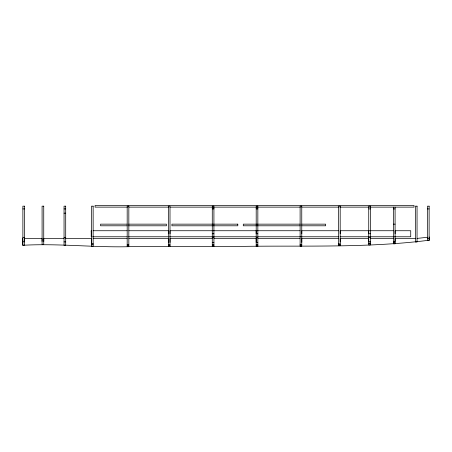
<?xml version="1.0" encoding="UTF-8"?>
<svg xmlns="http://www.w3.org/2000/svg" width="452" height="452" viewBox="0 0 452 452"><rect width="100%" height="100%" fill="white"/><g stroke="black" fill="none" stroke-linecap="round" stroke-linejoin="round"><path stroke-width="0.68" d="M429.157 236.938L429.4 240.187C365.114 248.414 299.981 245.233 235.328 246.504L134.566 246.515C97.214 248.063 59.879 243.125 22.6 245.295L22.6 238.419L22.843 241.826L24.555 241.826L24.555 238.419L42.059 238.419L42.059 241.413M427.445 237.266L417.083 238.419M127.526 207.129L95.067 207.129L95.067 205.479L414.026 205.479L414.026 207.129L339.932 207.129M128.939 207.129L168.455 207.129M169.867 207.129L300.416 207.129M301.829 207.129L338.52 207.129M212.276 208.225L213.92 208.225M256.194 208.225L257.843 208.225M22.877 208.92L24.521 208.914M64.048 208.914L65.698 208.914M212.276 208.914L213.92 208.914M256.194 208.914L257.843 208.914M368.736 208.914L370.386 208.914M393.443 208.914L395.088 208.914M427.479 208.914L429.123 208.914M64.048 213.169L65.698 213.169M127.187 224.147L100.559 224.147L100.559 225.797L127.187 225.797M128.588 224.147L166.432 224.147L166.432 225.797L128.588 225.797M300.303 224.147L243.295 224.147L243.295 225.797L300.303 225.797M301.71 224.147L325.643 224.147L325.643 225.797L301.71 225.797M393.443 224.147L395.088 224.147M93.18 230.735L127.148 230.735M128.86 230.735L168.325 230.735L168.325 233.752M300.083 230.735L170.037 230.735L170.037 233.752M338.508 230.735L301.795 230.735L301.795 233.752M393.409 230.735L340.22 230.735L340.22 233.752M212.242 233.752L213.954 233.752M257.872 233.752L256.16 233.752L256.16 230.735M370.414 233.752L368.702 233.752L368.702 230.735M92.632 236.775L127.193 236.775M128.605 236.775L168.104 236.775M169.517 236.775L256.267 236.775M257.68 236.775L338.791 236.775M340.203 236.775L410.732 236.775L410.732 230.735L395.121 230.735L395.121 233.752M22.877 237.323L24.521 237.323M64.048 237.323L65.698 237.323M212.276 237.323L213.92 237.323M256.194 237.323L257.843 237.323M368.736 237.323L370.386 237.323M64.014 238.419L43.771 238.419L43.771 241.413M65.726 238.419L91.468 238.419L91.468 242.357M93.18 238.419L127.148 238.419M128.86 238.419L168.325 238.419L168.325 242.47M212.242 238.419L170.037 238.419L170.037 242.47M213.954 238.419L256.16 238.419L256.16 242.441L257.872 242.441M257.872 238.419L300.083 238.419M338.508 238.419L301.795 238.419L301.795 242.312M370.414 238.419L393.409 238.419M415.365 238.419L395.121 238.419L395.121 241.125M427.445 238.763L429.157 238.763M393.443 241.662L395.088 241.662M370.414 241.679L368.702 241.679L368.702 238.419L340.22 238.419L340.22 242.052M64.014 241.882L65.726 241.882M393.443 242.391L395.088 242.391M212.242 242.47L213.954 242.47M368.736 243.029L370.386 243.029M368.736 243.639L370.386 243.639M91.496 243.684L93.146 243.684M338.542 243.888L340.192 243.888M300.111 244.453L301.761 244.453M338.542 244.447L340.192 244.447M91.496 244.588L93.146 244.588M127.181 244.6L128.831 244.6M256.194 244.735L257.843 244.735M168.359 244.786L170.003 244.786M212.276 244.798L213.92 244.798M300.111 244.995L301.761 244.995M127.181 245.204L128.831 245.204M168.359 245.323L170.003 245.323M212.276 245.334L213.92 245.334M256.194 245.272L257.843 245.272M395.088 207.129L395.088 243.831L393.443 243.831L393.443 207.129M213.92 246.515L213.92 206.168L212.276 206.168L212.276 246.515M170.003 246.515L170.003 206.168L168.359 206.168L168.359 246.515M91.468 233.752L91.225 230.735L91.225 236.775M24.521 206.168L22.877 206.168L22.877 245.142L24.521 245.142L24.521 206.174M43.737 206.168L42.087 206.168L42.087 244.379L43.737 244.379L43.737 206.168M65.698 206.168L64.048 206.168L64.048 245.351L65.698 245.351L65.698 206.168M93.146 206.168L91.496 206.168L91.496 246.289L93.146 246.289L93.146 206.168M128.831 206.168L127.181 206.168L127.181 246.509L128.831 246.509L128.831 206.168M257.843 206.168L256.194 206.168L256.194 246.459L257.843 246.459L257.843 206.168M301.761 206.168L300.111 206.168L300.111 246.204L301.761 246.204L301.761 206.168M340.192 206.168L338.542 206.168L338.542 245.679L340.192 245.679L340.192 206.168M370.386 206.168L368.736 206.168L368.736 244.933L370.386 244.933L370.386 206.168M417.049 206.168L415.399 206.168L415.399 242.035L417.049 242.035L417.049 206.168M429.123 206.168L427.479 206.168L427.479 240.407L429.123 240.407L429.123 206.168M237.803 224.147L171.924 224.147L171.924 225.797L237.803 225.797L237.803 224.147"/></g></svg>
